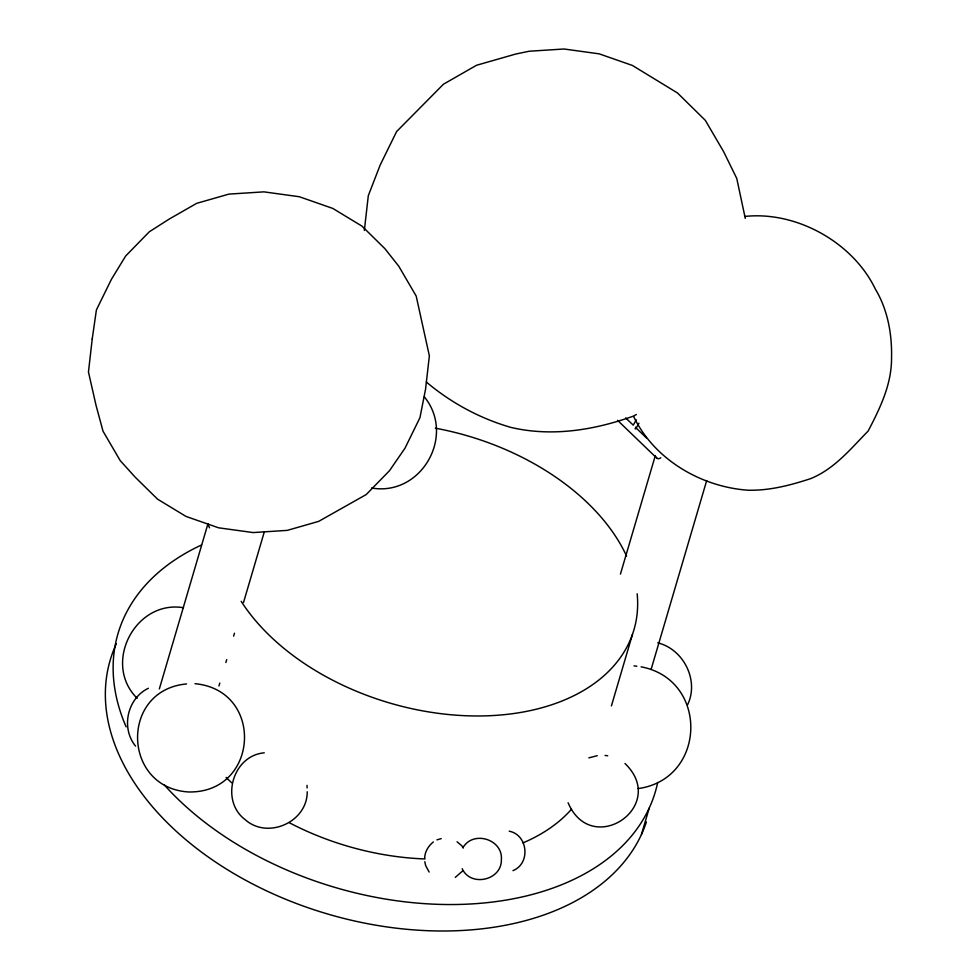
<?xml version="1.0" encoding="UTF-8"?>
<svg xmlns="http://www.w3.org/2000/svg" width="980" height="980" viewBox="0 0 980 980"><rect width="100%" height="100%" fill="white"/><g stroke="black" fill="none" stroke-linecap="round" stroke-linejoin="round"><path stroke-width="1.47" d="M364.34 230.471L368.309 195.682L380.142 165.118L396.606 131.553L443.426 84.231L476.537 65.268L515.725 54.047L529.249 51.23L564.027 49L599.209 53.851L632.406 65.452L677.499 92.978L705.318 120.344L723.632 151.667L736.764 178.458L745.278 218.393M307.23 791.779C307.414 822 267.687 839.836 245.123 819.623C219.839 800.501 232.628 755.568 264.245 752.836M424.683 858.174C424.781 851.681 428.432 845.936 433.332 841.918M159.336 688.952L207.968 523.724M218.957 685.963L219.814 683.036M225.853 662.529L226.711 659.601M233.608 636.155L234.477 633.227M243.53 602.467L264.22 532.152M620.438 574.096L655.302 455.651M611.422 705.882L632.492 634.305M651.186 669.181L706.702 480.555M641.471 834.446L649.25 807.998M687.58 704.792C699.353 680.512 683.611 649.213 657.739 642.819M636.253 419.832L633.264 425.161L625.644 417.884M635.947 428.53L638.936 423.201M463.271 847.1C473.977 830.109 503.181 839.676 501.368 859.766C501.785 880.371 470.608 887.402 462.18 868.684M462.781 870.84L455.271 877.382M148.409 688.266C127.29 698.299 120.724 727.932 135.534 746.098M636.351 414.491L633.692 416.01C594.505 430.061 552.132 437.08 511.021 427.427C480.065 418.57 450.788 402.707 426.312 381.98M512.969 870.644C530.78 863.454 528.061 834.862 509.208 831.187M588.845 757.871L597.249 755.666M436.945 839.848L441.208 838.623M638.066 788.594C706.702 779.186 709.005 679.606 641.104 666.829M744.763 216.458C796.385 210.847 852.845 242.317 875.336 289.039C887.733 309.729 892.106 334.058 891.543 357.945C891.714 384.368 880.089 408.146 868.158 431.029C850.64 448.84 834.605 468.795 810.852 478.559C790.492 485.247 769.729 490.698 748.12 490.221C701.251 486.938 654.322 459.657 633.692 416.61M186.555 683.942C119.805 690.03 122.071 787.883 188.54 791.963C258.94 793.408 264.943 690.288 195.008 683.685M371.506 487.991C421.057 496.725 456.104 435.88 424.34 396.839M634.011 665.849L636.853 666.241M183.517 607.71C135.13 599.674 102.153 663.668 137.163 698.311M605.064 755.433L607.698 755.788M457.084 841.783L461.874 845.85L463.209 848.129M635.505 427.39L646.469 437.938M617.559 420.322L657.004 458.322M624.983 763.481C668.948 805.879 591.945 858.676 568.094 802.742M429.142 872.065L425.712 865.732L424.793 861.702M207.601 523.712L209.549 527.84M307.022 785.372L307.108 787.932M657.678 782.505A280.072 182.268 16.4 0 1 452.393 904.54A280.072 182.268 16.4 0 1 164.395 785.029M126.138 726.866A280.072 182.268 16.4 0 1 201.561 544.966M571.475 809.26A213.799 139.136 16.4 0 1 522.977 842.886M425.002 858.958A213.799 139.136 16.4 0 1 289.394 822.771M231.709 782.775A213.799 139.136 16.4 0 1 226.086 777.422M637.159 593.77A213.799 139.136 16.4 0 1 482.846 715.927A213.799 139.136 16.4 0 1 241.178 601.304M435.402 428.187A213.799 139.136 16.4 0 1 626.538 556.003M646.396 821.975A280.072 182.268 16.4 0 1 311.812 909.024A280.072 182.268 16.4 0 1 116.338 643.762M635.591 427.317A1.997 0.992 29.2 0 1 635.04 428.799M660.789 457.77A3.7 2.597 -46.1 0 1 656.294 457.158M92.243 338.835L88.457 371.996L96.101 405.598L103.022 431.2L120.222 460.637L135.24 477.223L157.547 499.151L185.967 516.411L218.565 527.804L253.11 532.569L287.263 530.376L318.671 521.372L366.214 494.557L389.489 470.706L404.997 448.191L419.942 417.701L425.565 389.183L429.363 355.875L416.182 296.034L398.75 266.193L384.895 248.663L362 226.147L332.832 208.446L299.39 196.747L263.939 191.86L228.891 194.114L196.662 203.35L169.418 218.944L149.291 231.795L125.685 255.976L111.414 279.337L96.395 309.962L92.243 338.835"/></g></svg>
